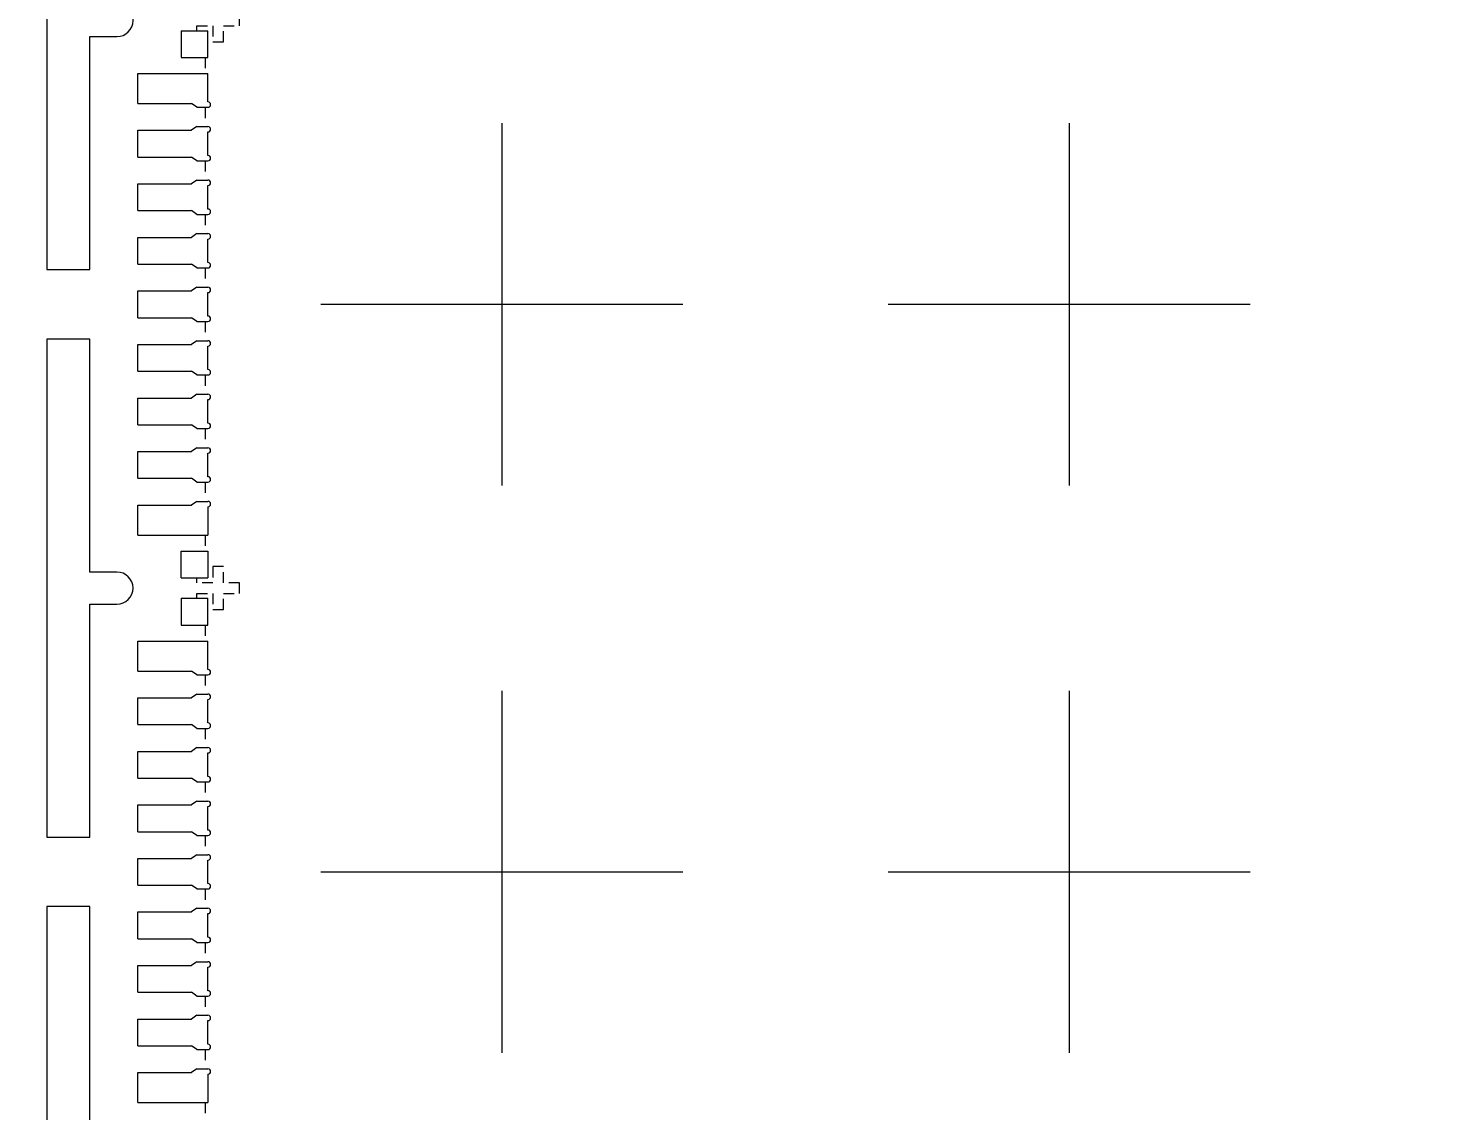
# Model space of a CAD drawing. Extents: x -6879 to 1236, y -1283 to -95.
# Drawn here: x -6789.49 to -6776.23, y -1126.34 to -1116.24 of the extents above; entities that cross this region are included whole.
import ezdxf

# ---------------------------------------------------------------- set-up
doc = ezdxf.new("R2010")
doc.units = 0
doc.header["$LTSCALE"] = 5
doc.header["$MEASUREMENT"] = 0
doc.header["$PDMODE"] = 3
for name, pattern in [('0', [0]), ('CENTER', [2, 1.25, -0.25, 0.25, -0.25]), ('HIDDEN', [0.375, 0.25, -0.125])]:
    doc.linetypes.add(name, pattern=pattern)
doc.layers.get('Defpoints').update_dxf_attribs({"linetype": 'CONTINUOUS'})
for name, color, linetype in [('1', 7, 'CONTINUOUS'), ('1D', 4, 'CONTINUOUS'), ('\\M+5B1EA\\M+5D7A2', 4, '0')]:
    doc.layers.add(name, color=color, linetype=linetype)
doc.layers.add('center', color=1, linetype='CONTINUOUS', lineweight=18)
doc.styles.add('\\M+5CBCE\\M+5CCE5', font='SimSun.ttf')
doc.styles.add('SIMPLEX', font='SIMPLEX')
doc.dimstyles.get("Standard").update_dxf_attribs({"dimscale": 0.12, "dimtxt": 1, "dimasz": 1, "dimexe": 0.3, "dimexo": 0.3, "dimgap": 0.3, "dimtad": 0, "dimdec": 3, "dimzin": 0, "dimdsep": 46, "dimtxsty": 'SIMPLEX', "dimcen": 0.5, "dimclrd": 256, "dimclre": 256, "dimclrt": 256, "dimadec": 0, "dimazin": 0, "dimtfac": 1, "dimtdec": 3, "dimtofl": 0, "dimtmove": 0, "dimatfit": 0, "dimfxl": 0, "dimtolj": 1, "dimtzin": 0, "dimlwd": -1, "dimlwe": -1, "dimarcsym": 0})

# ---------------------------------------------------------------- blocks, each defined once
blk = doc.blocks.new('*D62')
at = {"layer": '\\M+5B1EA\\M+5D7A2', "linetype": 'Continuous', "lineweight": 5}
for p, q in [((-6790.819, -1140.6), (-6790.819, -1149.597)), ((-6790.819, -1149.597), (-6789.361, -1149.837)), ((-6789.361, -1149.837), (-6789.361, -1150.077))]:
    blk.add_line(p, q, dxfattribs=at)
at = {"layer": 'Defpoints', "color": 0}
for p in [(-6756.069, -1068.076), (-6790.819, -1140.564), (-6789.361, -1150.077)]:
    blk.add_point(p, dxfattribs=at)
at = {"layer": '\\M+5B1EA\\M+5D7A2', "lineweight": 5, "insert": (-6789.361, -1152.097), "char_height": 0.96, "attachment_point": 5, "rotation": 90, "style": '\\M+5CBCE\\M+5CCE5'}
blk.add_mtext('\\A1;34.750', dxfattribs=at)

msp = doc.modelspace()

# ---------------------------------------------------------------- linework, layer by layer
at = {"layer": '1', "lineweight": 5}
for p, q in [((-6788.0639, -1116.2585, -0.0291), (-6787.8139, -1116.2585, -0.0291)), ((-6787.8139, -1116.5085, -0.0291), (-6787.8139, -1116.2585, -0.0291)), ((-6788.4689, -1116.6585, -0.0291), (-6787.8139, -1116.6585, -0.0291)), ((-6787.8139, -1116.9235, -0.0291), (-6787.8139, -1116.6585, -0.0291)), ((-6787.9189, -1116.9735, -0.0291), (-6787.9689, -1116.9385, -0.0291)), ((-6787.9189, -1116.9735, -0.0291), (-6787.8139, -1116.9735, -0.0291)), ((-6787.9189, -1117.1535, -0.0291), (-6787.9689, -1117.1885, -0.0291)), ((-6787.9189, -1117.1535, -0.0291), (-6787.8139, -1117.1535, -0.0291)), ((-6787.8139, -1117.4235, -0.0291), (-6787.8139, -1117.2035, -0.0291)), ((-6787.9189, -1117.4735, -0.0291), (-6787.9689, -1117.4385, -0.0291)), ((-6787.9189, -1117.4735, -0.0291), (-6787.8139, -1117.4735, -0.0291)), ((-6787.9189, -1117.6535, -0.0291), (-6787.9689, -1117.6885, -0.0291)), ((-6787.9189, -1117.6535, -0.0291), (-6787.8139, -1117.6535, -0.0291)), ((-6787.8139, -1117.9235, -0.0291), (-6787.8139, -1117.7035, -0.0291)), ((-6787.9189, -1117.9735, -0.0291), (-6787.9689, -1117.9385, -0.0291)), ((-6787.9189, -1117.9735, -0.0291), (-6787.8139, -1117.9735, -0.0291)), ((-6787.9189, -1118.1535, -0.0291), (-6787.9689, -1118.1885, -0.0291)), ((-6787.9189, -1118.1535, -0.0291), (-6787.8139, -1118.1535, -0.0291)), ((-6787.8139, -1118.4235, -0.0291), (-6787.8139, -1118.2035, -0.0291)), ((-6787.9189, -1118.4735, -0.0291), (-6787.9689, -1118.4385, -0.0291)), ((-6787.9189, -1118.4735, -0.0291), (-6787.8139, -1118.4735, -0.0291)), ((-6787.9189, -1118.6535, -0.0291), (-6787.9689, -1118.6885, -0.0291)), ((-6787.9189, -1118.6535, -0.0291), (-6787.8139, -1118.6535, -0.0291)), ((-6787.8139, -1118.9235, -0.0291), (-6787.8139, -1118.7035, -0.0291)), ((-6787.9189, -1118.9735, -0.0291), (-6787.9689, -1118.9385, -0.0291)), ((-6787.9189, -1118.9735, -0.0291), (-6787.8139, -1118.9735, -0.0291)), ((-6787.9189, -1119.1535, -0.0291), (-6787.9689, -1119.1885, -0.0291)), ((-6787.9189, -1119.1535, -0.0291), (-6787.8139, -1119.1535, -0.0291)), ((-6787.8139, -1119.4235, -0.0291), (-6787.8139, -1119.2035, -0.0291)), ((-6787.9189, -1119.4735, -0.0291), (-6787.9689, -1119.4385, -0.0291)), ((-6787.9189, -1119.4735, -0.0291), (-6787.8139, -1119.4735, -0.0291)), ((-6787.9189, -1119.6535, -0.0291), (-6787.9689, -1119.6885, -0.0291)), ((-6787.9189, -1119.6535, -0.0291), (-6787.8139, -1119.6535, -0.0291)), ((-6787.8139, -1119.9235, -0.0291), (-6787.8139, -1119.7035, -0.0291)), ((-6787.9189, -1119.9735, -0.0291), (-6787.9689, -1119.9385, -0.0291)), ((-6787.9189, -1119.9735, -0.0291), (-6787.8139, -1119.9735, -0.0291)), ((-6787.9189, -1120.1535, -0.0291), (-6787.9689, -1120.1885, -0.0291)), ((-6787.9189, -1120.1535, -0.0291), (-6787.8139, -1120.1535, -0.0291)), ((-6787.8139, -1120.4235, -0.0291), (-6787.8139, -1120.2035, -0.0291)), ((-6787.9189, -1120.4735, -0.0291), (-6787.9689, -1120.4385, -0.0291)), ((-6787.9189, -1120.4735, -0.0291), (-6787.8139, -1120.4735, -0.0291)), ((-6787.9189, -1120.6535, -0.0291), (-6787.9689, -1120.6885, -0.0291)), ((-6787.9189, -1120.6535, -0.0291), (-6787.8139, -1120.6535, -0.0291)), ((-6787.8139, -1120.7035, -0.0291), (-6787.8139, -1120.9685, -0.0291)), ((-6788.4689, -1120.9685, -0.0291), (-6787.8139, -1120.9685, -0.0291)), ((-6787.8139, -1121.1185, -0.0291), (-6787.8139, -1121.3685, -0.0291)), ((-6788.0639, -1121.3685, -0.0291), (-6787.8139, -1121.3685, -0.0291)), ((-6788.0639, -1121.5585, -0.0291), (-6787.8139, -1121.5585, -0.0291)), ((-6787.8139, -1121.8085, -0.0291), (-6787.8139, -1121.5585, -0.0291)), ((-6788.4689, -1121.9585, -0.0291), (-6787.8139, -1121.9585, -0.0291)), ((-6787.8139, -1122.2235, -0.0291), (-6787.8139, -1121.9585, -0.0291)), ((-6787.9189, -1122.2735, -0.0291), (-6787.9689, -1122.2385, -0.0291)), ((-6787.9189, -1122.2735, -0.0291), (-6787.8139, -1122.2735, -0.0291)), ((-6787.9189, -1122.4535, -0.0291), (-6787.9689, -1122.4885, -0.0291)), ((-6787.9189, -1122.4535, -0.0291), (-6787.8139, -1122.4535, -0.0291)), ((-6787.8139, -1122.7235, -0.0291), (-6787.8139, -1122.5035, -0.0291)), ((-6787.9189, -1122.7735, -0.0291), (-6787.9689, -1122.7385, -0.0291)), ((-6787.9189, -1122.7735, -0.0291), (-6787.8139, -1122.7735, -0.0291)), ((-6787.9189, -1122.9535, -0.0291), (-6787.9689, -1122.9885, -0.0291)), ((-6787.9189, -1122.9535, -0.0291), (-6787.8139, -1122.9535, -0.0291)), ((-6787.8139, -1123.2235, -0.0291), (-6787.8139, -1123.0035, -0.0291)), ((-6787.9189, -1123.2735, -0.0291), (-6787.9689, -1123.2385, -0.0291)), ((-6787.9189, -1123.2735, -0.0291), (-6787.8139, -1123.2735, -0.0291)), ((-6787.9189, -1123.4535, -0.0291), (-6787.9689, -1123.4885, -0.0291)), ((-6787.9189, -1123.4535, -0.0291), (-6787.8139, -1123.4535, -0.0291)), ((-6787.8139, -1123.7235, -0.0291), (-6787.8139, -1123.5035, -0.0291)), ((-6787.9189, -1123.7735, -0.0291), (-6787.9689, -1123.7385, -0.0291)), ((-6787.9189, -1123.7735, -0.0291), (-6787.8139, -1123.7735, -0.0291)), ((-6787.9189, -1123.9535, -0.0291), (-6787.9689, -1123.9885, -0.0291)), ((-6787.9189, -1123.9535, -0.0291), (-6787.8139, -1123.9535, -0.0291)), ((-6787.8139, -1124.2235, -0.0291), (-6787.8139, -1124.0035, -0.0291)), ((-6787.9189, -1124.2735, -0.0291), (-6787.9689, -1124.2385, -0.0291)), ((-6787.9189, -1124.2735, -0.0291), (-6787.8139, -1124.2735, -0.0291)), ((-6787.9189, -1124.4535, -0.0291), (-6787.9689, -1124.4885, -0.0291)), ((-6787.9189, -1124.4535, -0.0291), (-6787.8139, -1124.4535, -0.0291)), ((-6787.8139, -1124.7235, -0.0291), (-6787.8139, -1124.5035, -0.0291)), ((-6787.9189, -1124.7735, -0.0291), (-6787.9689, -1124.7385, -0.0291)), ((-6787.9189, -1124.7735, -0.0291), (-6787.8139, -1124.7735, -0.0291)), ((-6787.9189, -1124.9535, -0.0291), (-6787.9689, -1124.9885, -0.0291)), ((-6787.9189, -1124.9535, -0.0291), (-6787.8139, -1124.9535, -0.0291)), ((-6787.8139, -1125.2235, -0.0291), (-6787.8139, -1125.0035, -0.0291)), ((-6787.9189, -1125.2735, -0.0291), (-6787.9689, -1125.2385, -0.0291)), ((-6787.9189, -1125.2735, -0.0291), (-6787.8139, -1125.2735, -0.0291)), ((-6787.9189, -1125.4535, -0.0291), (-6787.9689, -1125.4885, -0.0291)), ((-6787.9189, -1125.4535, -0.0291), (-6787.8139, -1125.4535, -0.0291)), ((-6787.8139, -1125.7235, -0.0291), (-6787.8139, -1125.5035, -0.0291)), ((-6787.9189, -1125.7735, -0.0291), (-6787.9689, -1125.7385, -0.0291)), ((-6787.9189, -1125.7735, -0.0291), (-6787.8139, -1125.7735, -0.0291)), ((-6787.9189, -1125.9535, -0.0291), (-6787.9689, -1125.9885, -0.0291)), ((-6787.9189, -1125.9535, -0.0291), (-6787.8139, -1125.9535, -0.0291)), ((-6787.8139, -1126.0035, -0.0291), (-6787.8139, -1126.2685, -0.0291)), ((-6788.4689, -1126.2685, -0.0291), (-6787.8139, -1126.2685, -0.0291))]:
    msp.add_line(p, q, dxfattribs=at)
at = {"layer": '1', "color": 7, "lineweight": 5}
for p, q in [((-6788.4689, -1116.9385, -0.0291), (-6788.4689, -1116.6585, -0.0291)), ((-6788.4689, -1116.9385, -0.0291), (-6787.9689, -1116.9385, -0.0291)), ((-6788.4689, -1117.4385, -0.0291), (-6788.4689, -1117.1885, -0.0291)), ((-6788.4689, -1117.1885, -0.0291), (-6787.9689, -1117.1885, -0.0291)), ((-6788.4689, -1117.4385, -0.0291), (-6787.9689, -1117.4385, -0.0291)), ((-6788.4689, -1117.9385, -0.0291), (-6788.4689, -1117.6885, -0.0291)), ((-6788.4689, -1117.6885, -0.0291), (-6787.9689, -1117.6885, -0.0291)), ((-6788.4689, -1117.9385, -0.0291), (-6787.9689, -1117.9385, -0.0291)), ((-6788.4689, -1118.4385, -0.0291), (-6788.4689, -1118.1885, -0.0291)), ((-6788.4689, -1118.1885, -0.0291), (-6787.9689, -1118.1885, -0.0291)), ((-6788.4689, -1118.4385, -0.0291), (-6787.9689, -1118.4385, -0.0291)), ((-6788.4689, -1118.9385, -0.0291), (-6788.4689, -1118.6885, -0.0291)), ((-6788.4689, -1118.6885, -0.0291), (-6787.9689, -1118.6885, -0.0291)), ((-6788.4689, -1118.9385, -0.0291), (-6787.9689, -1118.9385, -0.0291)), ((-6788.4689, -1119.4385, -0.0291), (-6788.4689, -1119.1885, -0.0291)), ((-6788.4689, -1119.1885, -0.0291), (-6787.9689, -1119.1885, -0.0291)), ((-6788.4689, -1119.4385, -0.0291), (-6787.9689, -1119.4385, -0.0291)), ((-6788.4689, -1119.9385, -0.0291), (-6788.4689, -1119.6885, -0.0291)), ((-6788.4689, -1119.6885, -0.0291), (-6787.9689, -1119.6885, -0.0291)), ((-6788.4689, -1119.9385, -0.0291), (-6787.9689, -1119.9385, -0.0291)), ((-6788.4689, -1120.4385, -0.0291), (-6788.4689, -1120.1885, -0.0291)), ((-6788.4689, -1120.1885, -0.0291), (-6787.9689, -1120.1885, -0.0291)), ((-6788.4689, -1120.4385, -0.0291), (-6787.9689, -1120.4385, -0.0291)), ((-6788.4689, -1120.9685, -0.0291), (-6788.4689, -1120.6885, -0.0291)), ((-6788.4689, -1120.6885, -0.0291), (-6787.9689, -1120.6885, -0.0291)), ((-6788.4689, -1122.2385, -0.0291), (-6788.4689, -1121.9585, -0.0291)), ((-6788.4689, -1122.2385, -0.0291), (-6787.9689, -1122.2385, -0.0291)), ((-6788.4689, -1122.7385, -0.0291), (-6788.4689, -1122.4885, -0.0291)), ((-6788.4689, -1122.4885, -0.0291), (-6787.9689, -1122.4885, -0.0291)), ((-6788.4689, -1122.7385, -0.0291), (-6787.9689, -1122.7385, -0.0291)), ((-6788.4689, -1123.2385, -0.0291), (-6788.4689, -1122.9885, -0.0291)), ((-6788.4689, -1122.9885, -0.0291), (-6787.9689, -1122.9885, -0.0291)), ((-6788.4689, -1123.2385, -0.0291), (-6787.9689, -1123.2385, -0.0291)), ((-6788.4689, -1123.7385, -0.0291), (-6788.4689, -1123.4885, -0.0291)), ((-6788.4689, -1123.4885, -0.0291), (-6787.9689, -1123.4885, -0.0291)), ((-6788.4689, -1123.7385, -0.0291), (-6787.9689, -1123.7385, -0.0291)), ((-6788.4689, -1124.2385, -0.0291), (-6788.4689, -1123.9885, -0.0291)), ((-6788.4689, -1123.9885, -0.0291), (-6787.9689, -1123.9885, -0.0291)), ((-6788.4689, -1124.2385, -0.0291), (-6787.9689, -1124.2385, -0.0291)), ((-6788.4689, -1124.7385, -0.0291), (-6788.4689, -1124.4885, -0.0291)), ((-6788.4689, -1124.4885, -0.0291), (-6787.9689, -1124.4885, -0.0291)), ((-6788.4689, -1124.7385, -0.0291), (-6787.9689, -1124.7385, -0.0291)), ((-6788.4689, -1125.2385, -0.0291), (-6788.4689, -1124.9885, -0.0291)), ((-6788.4689, -1124.9885, -0.0291), (-6787.9689, -1124.9885, -0.0291)), ((-6788.4689, -1125.2385, -0.0291), (-6787.9689, -1125.2385, -0.0291)), ((-6788.4689, -1125.7385, -0.0291), (-6788.4689, -1125.4885, -0.0291)), ((-6788.4689, -1125.4885, -0.0291), (-6787.9689, -1125.4885, -0.0291)), ((-6788.4689, -1125.7385, -0.0291), (-6787.9689, -1125.7385, -0.0291)), ((-6788.4689, -1126.2685, -0.0291), (-6788.4689, -1125.9885, -0.0291)), ((-6788.4689, -1125.9885, -0.0291), (-6787.9689, -1125.9885, -0.0291))]:
    msp.add_line(p, q, dxfattribs=at)
at = {"layer": '1', "lineweight": 5, "elevation": -0.0291}
for points in [[(-6788.6639, -1116.3135, 1), (-6788.6639, -1116.0135), (-6788.9189, -1116.0135), (-6788.9189, -1113.8385), (-6789.3189, -1113.8385), (-6789.3189, -1118.4885), (-6788.9189, -1118.4885), (-6788.9189, -1116.3135)], [(-6788.6639, -1121.6135, 1), (-6788.6639, -1121.3135), (-6788.9189, -1121.3135), (-6788.9189, -1119.1385), (-6789.3189, -1119.1385), (-6789.3189, -1123.7885), (-6788.9189, -1123.7885), (-6788.9189, -1121.6135)], [(-6788.6639, -1126.9135, 1), (-6788.6639, -1126.6135), (-6788.9189, -1126.6135), (-6788.9189, -1124.4385), (-6789.3189, -1124.4385), (-6789.3189, -1129.0885), (-6788.9189, -1129.0885), (-6788.9189, -1126.9135)]]:
    msp.add_lwpolyline(points, format="xyb", close=True, dxfattribs=at)
for points in [[(-6788.0639, -1116.2585), (-6788.0639, -1116.5085), (-6787.8139, -1116.5085)], [(-6788.0639, -1121.3685), (-6788.0639, -1121.1185), (-6787.8139, -1121.1185)], [(-6788.0639, -1121.5585), (-6788.0639, -1121.8085), (-6787.8139, -1121.8085)]]:
    msp.add_lwpolyline(points, dxfattribs=at)
at = {"layer": '1', "lineweight": 5}
for centre in [(-6787.8139, -1116.9485, -0.0291), (-6787.8139, -1117.1785, -0.0291), (-6787.8139, -1117.4485, -0.0291), (-6787.8139, -1117.6785, -0.0291), (-6787.8139, -1117.9485, -0.0291), (-6787.8139, -1118.1785, -0.0291), (-6787.8139, -1118.4485, -0.0291), (-6787.8139, -1118.6785, -0.0291), (-6787.8139, -1118.9485, -0.0291), (-6787.8139, -1119.1785, -0.0291), (-6787.8139, -1119.4485, -0.0291), (-6787.8139, -1119.6785, -0.0291), (-6787.8139, -1119.9485, -0.0291), (-6787.8139, -1120.1785, -0.0291), (-6787.8139, -1120.4485, -0.0291), (-6787.8139, -1120.6785, -0.0291), (-6787.8139, -1122.2485, -0.0291), (-6787.8139, -1122.4785, -0.0291), (-6787.8139, -1122.7485, -0.0291), (-6787.8139, -1122.9785, -0.0291), (-6787.8139, -1123.2485, -0.0291), (-6787.8139, -1123.4785, -0.0291), (-6787.8139, -1123.7485, -0.0291), (-6787.8139, -1123.9785, -0.0291), (-6787.8139, -1124.2485, -0.0291), (-6787.8139, -1124.4785, -0.0291), (-6787.8139, -1124.7485, -0.0291), (-6787.8139, -1124.9785, -0.0291), (-6787.8139, -1125.2485, -0.0291), (-6787.8139, -1125.4785, -0.0291), (-6787.8139, -1125.7485, -0.0291), (-6787.8139, -1125.9785, -0.0291)]:
    msp.add_arc(centre, 0.025, 270, 90, dxfattribs=at)
at = {"layer": '1D', "linetype": 'HIDDEN', "lineweight": 5, "ltscale": 0.02}
for p, q in [((-6787.8389, -1116.5085, -0.0291), (-6787.8389, -1116.6585, -0.0291)), ((-6787.8389, -1116.9735, -0.0291), (-6787.8389, -1117.1535, -0.0291)), ((-6787.8389, -1117.4735, -0.0291), (-6787.8389, -1117.6535, -0.0291)), ((-6787.8389, -1117.9735, -0.0291), (-6787.8389, -1118.1535, -0.0291)), ((-6787.8389, -1118.4735, -0.0291), (-6787.8389, -1118.6535, -0.0291)), ((-6787.8389, -1118.9735, -0.0291), (-6787.8389, -1119.1535, -0.0291)), ((-6787.8389, -1119.4735, -0.0291), (-6787.8389, -1119.6535, -0.0291)), ((-6787.8389, -1119.9735, -0.0291), (-6787.8389, -1120.1535, -0.0291)), ((-6787.8389, -1120.4735, -0.0291), (-6787.8389, -1120.6535, -0.0291)), ((-6787.8389, -1120.9685, -0.0291), (-6787.8389, -1121.1185, -0.0291)), ((-6787.8389, -1121.8085, -0.0291), (-6787.8389, -1121.9585, -0.0291)), ((-6787.8389, -1122.2735, -0.0291), (-6787.8389, -1122.4535, -0.0291)), ((-6787.8389, -1122.7735, -0.0291), (-6787.8389, -1122.9535, -0.0291)), ((-6787.8389, -1123.2735, -0.0291), (-6787.8389, -1123.4535, -0.0291)), ((-6787.8389, -1123.7735, -0.0291), (-6787.8389, -1123.9535, -0.0291)), ((-6787.8389, -1124.2735, -0.0291), (-6787.8389, -1124.4535, -0.0291)), ((-6787.8389, -1124.7735, -0.0291), (-6787.8389, -1124.9535, -0.0291)), ((-6787.8389, -1125.2735, -0.0291), (-6787.8389, -1125.4535, -0.0291)), ((-6787.8389, -1125.7735, -0.0291), (-6787.8389, -1125.9535, -0.0291)), ((-6787.8389, -1126.2685, -0.0291), (-6787.8389, -1126.4185, -0.0291))]:
    msp.add_line(p, q, dxfattribs=at)
at = {"layer": '1D', "linetype": 'HIDDEN', "lineweight": 5, "ltscale": 0.02, "elevation": -0.0291}
for points in [[(-6787.9189, -1116.2585), (-6787.9189, -1116.2135), (-6787.7689, -1116.2135), (-6787.7689, -1116.3635), (-6787.6689, -1116.3635), (-6787.6689, -1116.2135), (-6787.5189, -1116.2135), (-6787.5189, -1116.1135), (-6787.6689, -1116.1135), (-6787.6689, -1115.9635), (-6787.7689, -1115.9635), (-6787.7689, -1116.1135), (-6787.9189, -1116.1135), (-6787.9189, -1116.0685)], [(-6787.9189, -1121.5585), (-6787.9189, -1121.5135), (-6787.7689, -1121.5135), (-6787.7689, -1121.6635), (-6787.6689, -1121.6635), (-6787.6689, -1121.5135), (-6787.5189, -1121.5135), (-6787.5189, -1121.4135), (-6787.6689, -1121.4135), (-6787.6689, -1121.2635), (-6787.7689, -1121.2635), (-6787.7689, -1121.4135), (-6787.9189, -1121.4135), (-6787.9189, -1121.3685)]]:
    msp.add_lwpolyline(points, dxfattribs=at)
at = {"layer": 'center', "color": 1, "linetype": 'CENTER', "lineweight": 5}
for p, q in [((-6785.0689, -1117.1228, -0.0291), (-6785.0689, -1120.5042, -0.0291)), ((-6779.7689, -1117.1228, -0.0291), (-6779.7689, -1120.5042, -0.0291)), ((-6786.7597, -1118.8135, -0.0291), (-6783.3782, -1118.8135, -0.0291)), ((-6781.4597, -1118.8135, -0.0291), (-6778.0782, -1118.8135, -0.0291)), ((-6785.0689, -1122.4228, -0.0291), (-6785.0689, -1125.8042, -0.0291)), ((-6779.7689, -1122.4228, -0.0291), (-6779.7689, -1125.8042, -0.0291)), ((-6786.7597, -1124.1135, -0.0291), (-6783.3782, -1124.1135, -0.0291)), ((-6781.4597, -1124.1135, -0.0291), (-6778.0782, -1124.1135, -0.0291))]:
    msp.add_line(p, q, dxfattribs=at)

# ---------------------------------------------------------------- dimensions: what is measured, and where the dimension line sits
at = {"layer": '\\M+5B1EA\\M+5D7A2', "lineweight": 5}
dim = msp.add_ordinate_dim(feature_location=(-6790.8189, -1140.5635, -0.0291), offset=(1.458, -9.5133), dtype=1, origin=(-6756.0689, -1068.0755, -0.0291), dimstyle='Standard', override={"dimtxt": 8, "dimtxsty": '\\M+5CBCE\\M+5CCE5', "dimtfillclr": 256, "dimlwe": 5, "dimarcsym": 2}, dxfattribs=at)
dim.commit()
dim.dimension.update_dxf_attribs({"geometry": '*D62', "text_midpoint": (-6789.361, -1152.0972, -0.0291)})

doc.saveas('drawing.dxf')
